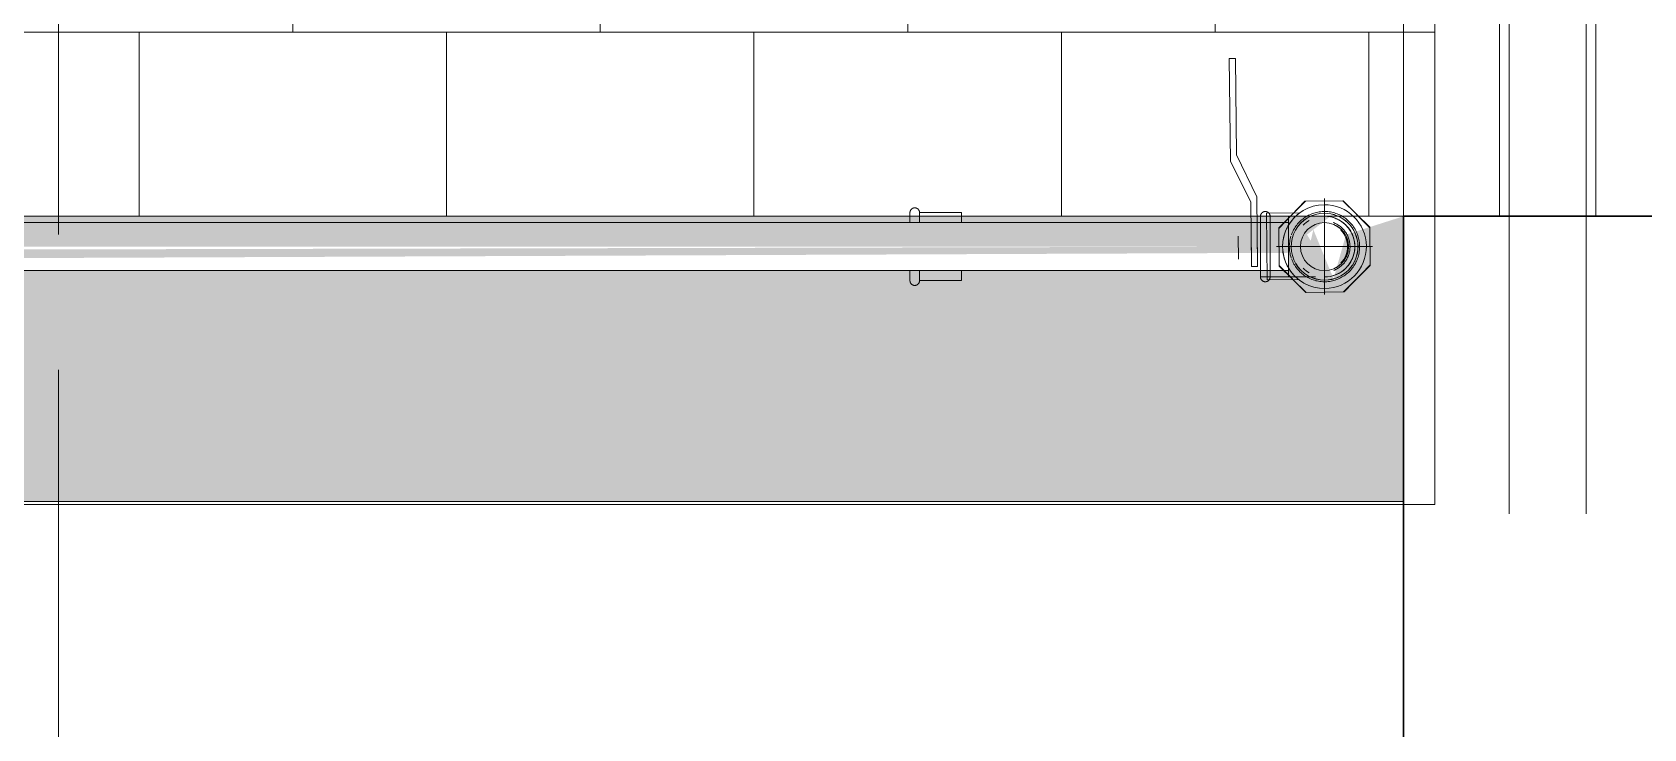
# Model space of a CAD drawing. Header units: metres. Extents: x 5 to 242, y -3 to 162.
# Drawn here: x 185.225 to 186.063, y 99.957 to 100.32 of the extents above; entities that cross this region are included whole.
import ezdxf

# ---------------------------------------------------------------- set-up
doc = ezdxf.new("R2010")
doc.units = ezdxf.units.M
doc.linetypes.add('IMPORT-Dashed _3_', pattern=[0.75, 0.5, -0.25])
doc.layers.add('1053_ARQ_BASE_MATADOURO_dwg', color=7, linetype='Continuous', lineweight=5, true_color=0x767676)
for name, color, linetype, lineweight in [('A-ESQ-PORTAS', 7, 'Continuous', 20), ('A-PAREDE', 7, 'Continuous', 30), ('A-VISTA01', 7, 'Continuous', 20), ('A-VISTA03', 7, 'Continuous', 9), ('A-WALL', 7, 'Continuous', 9), ('A_lay', 7, 'Continuous', 5), ('A_PROJEÇÃO', 7, 'IMPORT-Dashed _3_', 5), ('P-PIPE', 7, 'Continuous', 5), ('P-PIPE-CNTR', 7, 'Continuous', 5)]:
    doc.layers.add(name, color=color, linetype=linetype, lineweight=lineweight)

# ---------------------------------------------------------------- blocks, each defined once
blk = doc.blocks.new('AÇO_Tampão Com Rebordo - AÇO_Tampão Com Rebordo-V77-TÉRREO 1_20')
at = {"layer": 'P-PIPE'}
for p, q in [((0, 0.0177), (0.0218, 0.0177)), ((0, 0.01252), (0, 0.0177)), ((0, 0.01252), (0, 0.0177)), ((0.0218, 0.0177), (0.0218, 0.01252)), ((0.0218, 0.0177), (0.0218, 0.01252)), ((0, -0.0177), (0, -0.01252)), ((0, -0.0177), (0, -0.01252)), ((0.0218, -0.01252), (0.0218, -0.0177)), ((0.0218, -0.01252), (0.0218, -0.0177)), ((0.0218, -0.0177), (0, -0.0177))]:
    blk.add_line(p, q, dxfattribs=at)
at = {"layer": 'P-PIPE', "flags": 128}
for points in [[(0.0268, 0.0177), (0.0268, 0.0178), (0.02679, 0.0179), (0.02678, 0.018), (0.02677, 0.0181), (0.02675, 0.0182), (0.02673, 0.01829), (0.0267, 0.01839), (0.02667, 0.01849), (0.02664, 0.01858), (0.0266, 0.01867), (0.02656, 0.01876), (0.02652, 0.01885), (0.02647, 0.01894), (0.02642, 0.01903), (0.02636, 0.01911), (0.02631, 0.01919), (0.02624, 0.01927), (0.02618, 0.01935), (0.02611, 0.01942), (0.02604, 0.01949), (0.02597, 0.01956), (0.02589, 0.01963), (0.02581, 0.01969), (0.02573, 0.01975), (0.02565, 0.0198), (0.02557, 0.01986), (0.02548, 0.0199), (0.02539, 0.01995), (0.0253, 0.01999), (0.02521, 0.02003), (0.02511, 0.02006), (0.02502, 0.0201), (0.02492, 0.02012), (0.02482, 0.02014), (0.02472, 0.02016), (0.02463, 0.02018), (0.02453, 0.02019), (0.02443, 0.0202), (0.02433, 0.0202), (0.02423, 0.0202), (0.02413, 0.02019), (0.02403, 0.02019), (0.02393, 0.02017), (0.02383, 0.02016), (0.02373, 0.02013), (0.02364, 0.02011), (0.02354, 0.02008), (0.02344, 0.02005), (0.02335, 0.02001), (0.02326, 0.01997), (0.02317, 0.01993), (0.02308, 0.01988), (0.02299, 0.01983), (0.02291, 0.01978), (0.02283, 0.01972), (0.02275, 0.01966), (0.02267, 0.0196), (0.0226, 0.01953), (0.02253, 0.01946), (0.02246, 0.01939), (0.02239, 0.01931), (0.02233, 0.01924), (0.02227, 0.01916), (0.02221, 0.01907), (0.02216, 0.01899), (0.02211, 0.0189), (0.02206, 0.01881), (0.02202, 0.01872), (0.02198, 0.01863), (0.02194, 0.01854), (0.02191, 0.01844), (0.02189, 0.01835), (0.02186, 0.01825), (0.02184, 0.01815), (0.02183, 0.01805), (0.02181, 0.01795), (0.0218, 0.01785), (0.0218, 0.01775), (0.0218, 0.0177)], [(0.0218, 0.01256), (0.0218, 0.01305), (0.0218, 0.01352), (0.0218, 0.01397), (0.0218, 0.01439), (0.0218, 0.01479), (0.0218, 0.01517), (0.0218, 0.01552), (0.0218, 0.01585), (0.0218, 0.01615), (0.0218, 0.01643), (0.0218, 0.01668), (0.0218, 0.0169), (0.0218, 0.0171), (0.0218, 0.01727), (0.0218, 0.01741), (0.0218, 0.01752), (0.0218, 0.01761), (0.0218, 0.01767), (0.0218, 0.0177)], [(0.0218, 0.01769), (0.0218, 0.01764), (0.0218, 0.01757), (0.0218, 0.01747), (0.0218, 0.01735), (0.0218, 0.01719), (0.0218, 0.01701), (0.0218, 0.0168), (0.0218, 0.01657), (0.0218, 0.0163), (0.0218, 0.01601), (0.0218, 0.0157), (0.0218, 0.01536), (0.0218, 0.015), (0.0218, 0.01461), (0.0218, 0.0142), (0.0218, 0.01376), (0.0218, 0.01331), (0.0218, 0.01283), (0.0218, 0.01233)], [(0.0268, 0.01256), (0.0268, 0.01305), (0.0268, 0.01352), (0.0268, 0.01397), (0.0268, 0.01439), (0.0268, 0.01479), (0.0268, 0.01517), (0.0268, 0.01552), (0.0268, 0.01585), (0.0268, 0.01615), (0.0268, 0.01643), (0.0268, 0.01668), (0.0268, 0.0169), (0.0268, 0.0171), (0.0268, 0.01727), (0.0268, 0.01741), (0.0268, 0.01752), (0.0268, 0.01761), (0.0268, 0.01767), (0.0268, 0.0177)], [(0.0268, 0.01769), (0.0268, 0.01764), (0.0268, 0.01757), (0.0268, 0.01747), (0.0268, 0.01735), (0.0268, 0.01719), (0.0268, 0.01701), (0.0268, 0.0168), (0.0268, 0.01657), (0.0268, 0.0163), (0.0268, 0.01601), (0.0268, 0.0157), (0.0268, 0.01536), (0.0268, 0.015), (0.0268, 0.01461), (0.0268, 0.0142), (0.0268, 0.01376), (0.0268, 0.01331), (0.0268, 0.01283), (0.0268, 0.01233)], [(0.0218, -0.01769), (0.0218, -0.01764), (0.0218, -0.01757), (0.0218, -0.01747), (0.0218, -0.01735), (0.0218, -0.01719), (0.0218, -0.01701), (0.0218, -0.0168), (0.0218, -0.01657), (0.0218, -0.0163), (0.0218, -0.01601), (0.0218, -0.0157), (0.0218, -0.01536), (0.0218, -0.015), (0.0218, -0.01461), (0.0218, -0.0142), (0.0218, -0.01376), (0.0218, -0.01331), (0.0218, -0.01283), (0.0218, -0.01233)], [(0.0218, -0.01256), (0.0218, -0.01305), (0.0218, -0.01352), (0.0218, -0.01397), (0.0218, -0.01439), (0.0218, -0.01479), (0.0218, -0.01517), (0.0218, -0.01552), (0.0218, -0.01585), (0.0218, -0.01615), (0.0218, -0.01643), (0.0218, -0.01668), (0.0218, -0.0169), (0.0218, -0.0171), (0.0218, -0.01727), (0.0218, -0.01741), (0.0218, -0.01752), (0.0218, -0.01761), (0.0218, -0.01767), (0.0218, -0.0177)], [(0.0268, -0.01769), (0.0268, -0.01764), (0.0268, -0.01757), (0.0268, -0.01747), (0.0268, -0.01735), (0.0268, -0.01719), (0.0268, -0.01701), (0.0268, -0.0168), (0.0268, -0.01657), (0.0268, -0.0163), (0.0268, -0.01601), (0.0268, -0.0157), (0.0268, -0.01536), (0.0268, -0.015), (0.0268, -0.01461), (0.0268, -0.0142), (0.0268, -0.01376), (0.0268, -0.01331), (0.0268, -0.01283), (0.0268, -0.01233)], [(0.0268, -0.01256), (0.0268, -0.01305), (0.0268, -0.01352), (0.0268, -0.01397), (0.0268, -0.01439), (0.0268, -0.01479), (0.0268, -0.01517), (0.0268, -0.01552), (0.0268, -0.01585), (0.0268, -0.01615), (0.0268, -0.01643), (0.0268, -0.01668), (0.0268, -0.0169), (0.0268, -0.0171), (0.0268, -0.01727), (0.0268, -0.01741), (0.0268, -0.01752), (0.0268, -0.01761), (0.0268, -0.01767), (0.0268, -0.0177)], [(0.0218, -0.0177), (0.0218, -0.0178), (0.02181, -0.0179), (0.02182, -0.018), (0.02183, -0.0181), (0.02185, -0.0182), (0.02187, -0.01829), (0.0219, -0.01839), (0.02193, -0.01849), (0.02196, -0.01858), (0.022, -0.01867), (0.02204, -0.01876), (0.02208, -0.01885), (0.02213, -0.01894), (0.02218, -0.01903), (0.02224, -0.01911), (0.02229, -0.01919), (0.02236, -0.01927), (0.02242, -0.01935), (0.02249, -0.01942), (0.02256, -0.01949), (0.02263, -0.01956), (0.02271, -0.01963), (0.02279, -0.01969), (0.02287, -0.01975), (0.02295, -0.0198), (0.02303, -0.01986), (0.02312, -0.0199), (0.02321, -0.01995), (0.0233, -0.01999), (0.02339, -0.02003), (0.02349, -0.02006), (0.02358, -0.0201), (0.02368, -0.02012), (0.02378, -0.02014), (0.02388, -0.02016), (0.02397, -0.02018), (0.02407, -0.02019), (0.02417, -0.0202), (0.02427, -0.0202), (0.02437, -0.0202), (0.02447, -0.02019), (0.02457, -0.02019), (0.02467, -0.02017), (0.02477, -0.02016), (0.02487, -0.02013), (0.02496, -0.02011), (0.02506, -0.02008), (0.02516, -0.02005), (0.02525, -0.02001), (0.02534, -0.01997), (0.02543, -0.01993), (0.02552, -0.01988), (0.02561, -0.01983), (0.02569, -0.01978), (0.02577, -0.01972), (0.02585, -0.01966), (0.02593, -0.0196), (0.026, -0.01953), (0.02607, -0.01946), (0.02614, -0.01939), (0.02621, -0.01931), (0.02627, -0.01924), (0.02633, -0.01916), (0.02639, -0.01907), (0.02644, -0.01899), (0.02649, -0.0189), (0.02654, -0.01881), (0.02658, -0.01872), (0.02662, -0.01863), (0.02666, -0.01854), (0.02669, -0.01844), (0.02671, -0.01835), (0.02674, -0.01825), (0.02676, -0.01815), (0.02677, -0.01805), (0.02679, -0.01795), (0.0268, -0.01785), (0.0268, -0.01775), (0.0268, -0.0177)]]:
    blk.add_lwpolyline(points, dxfattribs=at)
blk = doc.blocks.new('AÇO_Cotovelo 90 45 - AÇO_Cotovelo 90 45-V81-TÉRREO 1_20')
at = {"layer": 'P-PIPE'}
for p, q in [((159.47945, 100.22422), (159.46495, 100.22422)), ((159.46495, 100.22422), (159.46495, 100.20842)), ((159.47945, 100.20842), (159.47945, 100.22422)), ((159.47945, 100.22422), (159.47945, 100.20842)), ((159.46495, 100.20842), (159.46495, 100.19262)), ((159.47945, 100.19262), (159.47945, 100.20842)), ((159.47945, 100.20842), (159.47945, 100.19262)), ((159.46495, 100.19262), (159.47945, 100.19262))]:
    blk.add_line(p, q, dxfattribs=at)
at = {"layer": 'P-PIPE', "flags": 128}
for points in [[(159.46495, 100.22422), (159.46495, 100.22432), (159.46496, 100.22442), (159.46497, 100.22452), (159.46498, 100.22462), (159.465, 100.22472), (159.46502, 100.22482), (159.46505, 100.22491), (159.46508, 100.22501), (159.46511, 100.2251), (159.46515, 100.2252), (159.46519, 100.22529), (159.46523, 100.22538), (159.46528, 100.22546), (159.46533, 100.22555), (159.46539, 100.22563), (159.46544, 100.22571), (159.46551, 100.22579), (159.46557, 100.22587), (159.46564, 100.22594), (159.46571, 100.22602), (159.46578, 100.22608), (159.46586, 100.22615), (159.46594, 100.22621), (159.46602, 100.22627), (159.4661, 100.22633), (159.46618, 100.22638), (159.46627, 100.22643), (159.46636, 100.22647), (159.46645, 100.22651), (159.46654, 100.22655), (159.46664, 100.22659), (159.46673, 100.22662), (159.46683, 100.22664), (159.46693, 100.22667), (159.46703, 100.22669), (159.46712, 100.2267), (159.46722, 100.22671), (159.46732, 100.22672), (159.46742, 100.22672), (159.46745, 100.22672)], [(159.46495, 100.22421), (159.46495, 100.22417), (159.46495, 100.22411), (159.46495, 100.22402), (159.46495, 100.22391), (159.46495, 100.22377), (159.46495, 100.22361), (159.46495, 100.22342), (159.46495, 100.22321), (159.46495, 100.22297), (159.46495, 100.22272), (159.46495, 100.22244), (159.46495, 100.22213), (159.46495, 100.22181), (159.46495, 100.22146), (159.46495, 100.2211), (159.46495, 100.22071), (159.46495, 100.2203), (159.46495, 100.21987), (159.46495, 100.21943), (159.46495, 100.21897), (159.46495, 100.21849), (159.46495, 100.21799), (159.46495, 100.21748), (159.46495, 100.21696), (159.46495, 100.21642), (159.46495, 100.21587), (159.46495, 100.21531), (159.46495, 100.21473), (159.46495, 100.21415), (159.46495, 100.21355), (159.46495, 100.21295), (159.46495, 100.21234), (159.46495, 100.21173), (159.46495, 100.21111), (159.46495, 100.21048), (159.46495, 100.20985), (159.46495, 100.20922), (159.46495, 100.20859), (159.46495, 100.20842)], [(159.46495, 100.2206), (159.46495, 100.22099), (159.46495, 100.22137), (159.46495, 100.22172), (159.46495, 100.22205), (159.46495, 100.22236), (159.46495, 100.22264), (159.46495, 100.22291), (159.46495, 100.22315), (159.46495, 100.22337), (159.46495, 100.22356), (159.46495, 100.22373), (159.46495, 100.22387), (159.46495, 100.22399), (159.46495, 100.22409), (159.46495, 100.22416), (159.46495, 100.2242)], [(159.46745, 100.22672), (159.46755, 100.22672), (159.46765, 100.22671), (159.46775, 100.2267), (159.46785, 100.22669), (159.46795, 100.22667), (159.46804, 100.22665), (159.46814, 100.22662), (159.46824, 100.2266), (159.46833, 100.22656), (159.46842, 100.22652), (159.46852, 100.22648), (159.4686, 100.22644), (159.46869, 100.22639), (159.46878, 100.22634), (159.46886, 100.22629), (159.46894, 100.22623), (159.46902, 100.22617), (159.4691, 100.2261), (159.46917, 100.22603), (159.46924, 100.22596), (159.46931, 100.22589), (159.46938, 100.22581), (159.46944, 100.22574), (159.4695, 100.22566), (159.46955, 100.22557), (159.46961, 100.22549), (159.46966, 100.2254), (159.4697, 100.22531), (159.46974, 100.22522), (159.46978, 100.22513), (159.46981, 100.22503), (159.46985, 100.22494), (159.46987, 100.22484), (159.46989, 100.22475), (159.46991, 100.22465), (159.46993, 100.22455), (159.46994, 100.22445), (159.46995, 100.22435), (159.46995, 100.22425), (159.46995, 100.22422)], [(159.46995, 100.22421), (159.46995, 100.22417), (159.46995, 100.22411), (159.46995, 100.22402), (159.46995, 100.22391), (159.46995, 100.22377), (159.46995, 100.22361), (159.46995, 100.22342), (159.46995, 100.22321), (159.46995, 100.22297), (159.46995, 100.22272), (159.46995, 100.22244), (159.46995, 100.22213), (159.46995, 100.22181), (159.46995, 100.22146), (159.46995, 100.2211), (159.46995, 100.22071)], [(159.46995, 100.20842), (159.46995, 100.20905), (159.46995, 100.20968), (159.46995, 100.21031), (159.46995, 100.21094), (159.46995, 100.21156), (159.46995, 100.21218), (159.46995, 100.21279), (159.46995, 100.21339), (159.46995, 100.21399), (159.46995, 100.21457), (159.46995, 100.21515), (159.46995, 100.21572), (159.46995, 100.21627), (159.46995, 100.21681), (159.46995, 100.21734), (159.46995, 100.21786), (159.46995, 100.21836), (159.46995, 100.21884), (159.46995, 100.21931), (159.46995, 100.21976), (159.46995, 100.22019), (159.46995, 100.2206), (159.46995, 100.22099), (159.46995, 100.22137), (159.46995, 100.22172), (159.46995, 100.22205), (159.46995, 100.22236), (159.46995, 100.22264), (159.46995, 100.22291), (159.46995, 100.22315), (159.46995, 100.22337), (159.46995, 100.22356), (159.46995, 100.22373), (159.46995, 100.22387), (159.46995, 100.22399), (159.46995, 100.22409), (159.46995, 100.22416), (159.46995, 100.2242)], [(159.47945, 100.22422), (159.4802, 100.22422), (159.48095, 100.22422), (159.4817, 100.22422), (159.48245, 100.22422), (159.48319, 100.22422), (159.48392, 100.22422), (159.48465, 100.22422), (159.48536, 100.22422), (159.48607, 100.22422), (159.48677, 100.22422), (159.48746, 100.22422), (159.48813, 100.22422), (159.48879, 100.22422), (159.48944, 100.22422), (159.49007, 100.22422), (159.49068, 100.22422), (159.49127, 100.22422), (159.49185, 100.22422), (159.4924, 100.22422), (159.49294, 100.22422), (159.49345, 100.22422)], [(159.51655, 100.20842), (159.51654, 100.20915), (159.51649, 100.20988), (159.51642, 100.21061), (159.51632, 100.21134), (159.51619, 100.21206), (159.51603, 100.21277), (159.51584, 100.21348), (159.51562, 100.21418), (159.51538, 100.21487), (159.51511, 100.21555), (159.51481, 100.21622), (159.51448, 100.21687), (159.51413, 100.21751), (159.51375, 100.21814), (159.51335, 100.21875), (159.51293, 100.21935), (159.51248, 100.21993), (159.51201, 100.22049), (159.51151, 100.22103), (159.511, 100.22155), (159.51046, 100.22205), (159.50991, 100.22253), (159.50934, 100.22298), (159.50875, 100.22341), (159.50814, 100.22382), (159.50751, 100.2242), (159.50688, 100.22456), (159.50622, 100.22489), (159.50556, 100.2252), (159.50488, 100.22548), (159.50419, 100.22573), (159.5035, 100.22595), (159.50279, 100.22615), (159.50208, 100.22632), (159.50136, 100.22646), (159.50064, 100.22657), (159.49991, 100.22665), (159.49918, 100.2267), (159.49845, 100.22672), (159.49772, 100.22671), (159.49698, 100.22668), (159.49626, 100.22661), (159.49553, 100.22652), (159.49481, 100.2264), (159.49409, 100.22624), (159.49338, 100.22606), (159.49268, 100.22585), (159.49199, 100.22562), (159.49131, 100.22535), (159.49063, 100.22506), (159.48998, 100.22474), (159.48933, 100.2244), (159.4887, 100.22403), (159.48808, 100.22364), (159.48748, 100.22322), (159.4869, 100.22277), (159.48633, 100.22231), (159.48579, 100.22182), (159.48526, 100.22131), (159.48476, 100.22078), (159.48427, 100.22023), (159.48381, 100.21966), (159.48337, 100.21908), (159.48296, 100.21848), (159.48257, 100.21786), (159.4822, 100.21722), (159.48187, 100.21657), (159.48155, 100.21591), (159.48127, 100.21524), (159.48101, 100.21455)], [(159.5028, 100.22092), (159.5033, 100.22073), (159.50378, 100.22052), (159.50426, 100.22028), (159.50473, 100.22003), (159.50519, 100.21977), (159.50564, 100.21948), (159.50608, 100.21917), (159.5065, 100.21885), (159.50691, 100.21852), (159.50731, 100.21816), (159.50769, 100.21779), (159.50806, 100.21741), (159.50841, 100.21701), (159.50874, 100.21659), (159.50906, 100.21617), (159.50936, 100.21573), (159.50965, 100.21528), (159.50991, 100.21482), (159.51016, 100.21435), (159.51039, 100.21386), (159.51059, 100.21337), (159.51078, 100.21288), (159.51095, 100.21237), (159.5111, 100.21186), (159.51122, 100.21135), (159.51133, 100.21082), (159.51142, 100.2103), (159.51148, 100.20977), (159.51152, 100.20924), (159.51155, 100.20871), (159.51155, 100.20842)], [(159.50322, 100.22342), (159.50382, 100.22321), (159.5044, 100.22297), (159.50498, 100.22272), (159.50555, 100.22244), (159.5061, 100.22213), (159.50664, 100.22181), (159.50717, 100.22146), (159.50769, 100.2211), (159.50819, 100.22071), (159.50867, 100.2203), (159.50914, 100.21987), (159.50958, 100.21943), (159.51002, 100.21897), (159.51043, 100.21849), (159.51082, 100.21799), (159.51119, 100.21748), (159.51155, 100.21696), (159.51188, 100.21642), (159.51219, 100.21587), (159.51247, 100.21531), (159.51274, 100.21473), (159.51298, 100.21415), (159.51319, 100.21355), (159.51339, 100.21295), (159.51356, 100.21234), (159.5137, 100.21173), (159.51382, 100.21111), (159.51392, 100.21048), (159.51399, 100.20985), (159.51403, 100.20922), (159.51405, 100.20859), (159.51405, 100.20842)], [(159.48078, 100.21386), (159.48057, 100.21315), (159.4804, 100.21244), (159.48025, 100.21173), (159.48013, 100.211), (159.48004, 100.21028), (159.47998, 100.20955), (159.47995, 100.20882), (159.47995, 100.20842)], [(159.46495, 100.20842), (159.46495, 100.20779), (159.46495, 100.20716), (159.46495, 100.20653), (159.46495, 100.2059), (159.46495, 100.20528), (159.46495, 100.20467), (159.46495, 100.20406), (159.46495, 100.20345), (159.46495, 100.20286), (159.46495, 100.20227), (159.46495, 100.20169), (159.46495, 100.20113), (159.46495, 100.20057), (159.46495, 100.20003), (159.46495, 100.1995), (159.46495, 100.19899), (159.46495, 100.19849), (159.46495, 100.198), (159.46495, 100.19754), (159.46495, 100.19709), (159.46495, 100.19666), (159.46495, 100.19624), (159.46495, 100.19585), (159.46495, 100.19548), (159.46495, 100.19513), (159.46495, 100.1948), (159.46495, 100.19449), (159.46495, 100.1942), (159.46495, 100.19394), (159.46495, 100.1937), (159.46495, 100.19348), (159.46495, 100.19329), (159.46495, 100.19312), (159.46495, 100.19297), (159.46495, 100.19285), (159.46495, 100.19276), (159.46495, 100.19269), (159.46495, 100.19264)], [(159.46995, 100.19263), (159.46995, 100.19267), (159.46995, 100.19274), (159.46995, 100.19282), (159.46995, 100.19294), (159.46995, 100.19307), (159.46995, 100.19324), (159.46995, 100.19342), (159.46995, 100.19363), (159.46995, 100.19387), (159.46995, 100.19413), (159.46995, 100.19441), (159.46995, 100.19471), (159.46995, 100.19504), (159.46995, 100.19538), (159.46995, 100.19575), (159.46995, 100.19614), (159.46995, 100.19654), (159.46995, 100.19697), (159.46995, 100.19741), (159.46995, 100.19788), (159.46995, 100.19835), (159.46995, 100.19885), (159.46995, 100.19936), (159.46995, 100.19989), (159.46995, 100.20042), (159.46995, 100.20097), (159.46995, 100.20154), (159.46995, 100.20211), (159.46995, 100.2027), (159.46995, 100.20329), (159.46995, 100.20389), (159.46995, 100.2045), (159.46995, 100.20512), (159.46995, 100.20574), (159.46995, 100.20636), (159.46995, 100.20699), (159.46995, 100.20762), (159.46995, 100.20825), (159.46995, 100.20842)], [(159.47995, 100.20842), (159.47996, 100.20769), (159.48001, 100.20696), (159.48008, 100.20623), (159.48018, 100.20551), (159.48031, 100.20479), (159.48047, 100.20407), (159.48066, 100.20336), (159.48088, 100.20267)], [(159.48112, 100.20198), (159.48139, 100.2013), (159.48169, 100.20063), (159.48202, 100.19997), (159.48237, 100.19933), (159.48275, 100.1987), (159.48315, 100.19809), (159.48357, 100.19749), (159.48402, 100.19692), (159.48449, 100.19636), (159.48499, 100.19581), (159.4855, 100.19529), (159.48604, 100.19479), (159.48659, 100.19432), (159.48716, 100.19386), (159.48775, 100.19343), (159.48836, 100.19302), (159.48899, 100.19264), (159.48962, 100.19228), (159.49028, 100.19195), (159.49094, 100.19164), (159.49162, 100.19137), (159.49231, 100.19111), (159.493, 100.19089), (159.49371, 100.19069), (159.49442, 100.19053), (159.49514, 100.19039), (159.49586, 100.19028), (159.49659, 100.1902), (159.49732, 100.19015), (159.49805, 100.19012), (159.49878, 100.19013), (159.49952, 100.19017), (159.50024, 100.19023), (159.50097, 100.19033), (159.50169, 100.19045), (159.50241, 100.1906), (159.50312, 100.19078), (159.50382, 100.19099), (159.50451, 100.19123), (159.50519, 100.19149), (159.50587, 100.19178), (159.50653, 100.1921), (159.50717, 100.19244), (159.5078, 100.19281), (159.50842, 100.19321), (159.50902, 100.19363), (159.5096, 100.19407), (159.51017, 100.19453), (159.51071, 100.19502), (159.51124, 100.19553), (159.51174, 100.19606), (159.51223, 100.19661), (159.51269, 100.19718), (159.51313, 100.19777), (159.51354, 100.19837), (159.51393, 100.19899), (159.5143, 100.19962), (159.51463, 100.20027), (159.51495, 100.20093), (159.51523, 100.20161), (159.51549, 100.20229), (159.51572, 100.20299), (159.51593, 100.20369), (159.5161, 100.2044), (159.51625, 100.20512), (159.51637, 100.20584), (159.51646, 100.20657), (159.51652, 100.2073), (159.51655, 100.20803), (159.51655, 100.20842)], [(159.51405, 100.20842), (159.51404, 100.20779), (159.514, 100.20716), (159.51394, 100.20653), (159.51385, 100.2059), (159.51374, 100.20528), (159.5136, 100.20467), (159.51343, 100.20406), (159.51325, 100.20345), (159.51304, 100.20286), (159.5128, 100.20227), (159.51255, 100.20169), (159.51226, 100.20113), (159.51196, 100.20057), (159.51164, 100.20003), (159.51129, 100.1995), (159.51092, 100.19899), (159.51054, 100.19849), (159.51013, 100.198), (159.5097, 100.19754), (159.50926, 100.19709), (159.5088, 100.19666), (159.50832, 100.19624), (159.50782, 100.19585), (159.50731, 100.19548), (159.50679, 100.19513), (159.50625, 100.1948), (159.5057, 100.19449), (159.50513, 100.1942), (159.50456, 100.19394), (159.50398, 100.1937), (159.50338, 100.19348), (159.50278, 100.19329)], [(159.51155, 100.20842), (159.51154, 100.20789), (159.51151, 100.20736), (159.51145, 100.20683), (159.51138, 100.2063), (159.51129, 100.20578), (159.51117, 100.20526), (159.51103, 100.20475), (159.51088, 100.20424), (159.5107, 100.20374), (159.5105, 100.20324), (159.51028, 100.20276), (159.51005, 100.20228), (159.50979, 100.20181), (159.50952, 100.20136), (159.50923, 100.20091), (159.50892, 100.20048), (159.50859, 100.20006), (159.50825, 100.19965), (159.50789, 100.19926), (159.50752, 100.19888), (159.50713, 100.19852), (159.50672, 100.19817), (159.50631, 100.19784), (159.50588, 100.19753), (159.50544, 100.19723), (159.50498, 100.19695), (159.50452, 100.19669), (159.50404, 100.19645), (159.50356, 100.19623), (159.50307, 100.19603)], [(159.46495, 100.19263), (159.46495, 100.19267), (159.46495, 100.19274), (159.46495, 100.19282), (159.46495, 100.19294), (159.46495, 100.19307), (159.46495, 100.19324), (159.46495, 100.19342), (159.46495, 100.19363), (159.46495, 100.19387), (159.46495, 100.19413), (159.46495, 100.19441), (159.46495, 100.19471), (159.46495, 100.19504), (159.46495, 100.19538), (159.46495, 100.19575), (159.46495, 100.19614)], [(159.46995, 100.19624), (159.46995, 100.19585), (159.46995, 100.19548), (159.46995, 100.19513), (159.46995, 100.1948), (159.46995, 100.19449), (159.46995, 100.1942), (159.46995, 100.19394), (159.46995, 100.1937), (159.46995, 100.19348), (159.46995, 100.19329), (159.46995, 100.19312), (159.46995, 100.19297), (159.46995, 100.19285), (159.46995, 100.19276), (159.46995, 100.19269), (159.46995, 100.19264)], [(159.46745, 100.19012), (159.46735, 100.19012), (159.46725, 100.19013), (159.46715, 100.19014), (159.46705, 100.19015), (159.46695, 100.19017), (159.46686, 100.19019), (159.46676, 100.19022), (159.46666, 100.19025), (159.46657, 100.19028), (159.46648, 100.19032), (159.46639, 100.19036), (159.4663, 100.1904), (159.46621, 100.19045), (159.46612, 100.1905), (159.46604, 100.19056), (159.46596, 100.19062), (159.46588, 100.19068), (159.4658, 100.19074), (159.46573, 100.19081), (159.46566, 100.19088), (159.46559, 100.19095), (159.46552, 100.19103), (159.46546, 100.19111), (159.4654, 100.19119), (159.46535, 100.19127), (159.46529, 100.19136), (159.46525, 100.19144), (159.4652, 100.19153), (159.46516, 100.19162), (159.46512, 100.19172), (159.46509, 100.19181), (159.46506, 100.19191), (159.46503, 100.192), (159.46501, 100.1921), (159.46499, 100.1922), (159.46497, 100.1923), (159.46496, 100.1924), (159.46495, 100.19249), (159.46495, 100.19259), (159.46495, 100.19262)], [(159.46995, 100.19262), (159.46995, 100.19252), (159.46994, 100.19242), (159.46993, 100.19232), (159.46992, 100.19222), (159.4699, 100.19213), (159.46988, 100.19203), (159.46985, 100.19193), (159.46982, 100.19184), (159.46979, 100.19174), (159.46975, 100.19165), (159.46971, 100.19156), (159.46967, 100.19147), (159.46962, 100.19138), (159.46957, 100.19129), (159.46951, 100.19121), (159.46946, 100.19113), (159.46939, 100.19105), (159.46933, 100.19097), (159.46926, 100.1909), (159.46919, 100.19083), (159.46912, 100.19076), (159.46904, 100.1907), (159.46896, 100.19063), (159.46888, 100.19057), (159.4688, 100.19052), (159.46872, 100.19047), (159.46863, 100.19042), (159.46854, 100.19037), (159.46845, 100.19033), (159.46836, 100.19029), (159.46826, 100.19026), (159.46817, 100.19023), (159.46807, 100.1902), (159.46797, 100.19018), (159.46788, 100.19016), (159.46778, 100.19014), (159.46768, 100.19013), (159.46758, 100.19013), (159.46748, 100.19012), (159.46745, 100.19012)], [(159.49358, 100.19262), (159.49308, 100.19262), (159.49255, 100.19262), (159.492, 100.19262), (159.49143, 100.19262), (159.49084, 100.19262), (159.49023, 100.19262), (159.48961, 100.19262), (159.48897, 100.19262), (159.48831, 100.19262), (159.48764, 100.19262), (159.48696, 100.19262), (159.48626, 100.19262), (159.48556, 100.19262), (159.48484, 100.19262), (159.48412, 100.19262), (159.48338, 100.19262), (159.48265, 100.19262), (159.4819, 100.19262), (159.48115, 100.19262), (159.4804, 100.19262), (159.47965, 100.19262), (159.47945, 100.19262)]]:
    blk.add_lwpolyline(points, dxfattribs=at)
at = {"layer": 'P-PIPE'}
for radius, start, end in [(0.0158, 120, 135), (0.0158, 0, 90), (0.0158, 0, 90), (0.0158, 0, 75), (0.01205, 0, 45), (0.01205, 0, 45), (0.0158, 270, 0), (0.0158, 270, 0), (0.0158, 285, 0), (0.01205, 315, 0), (0.01205, 315, 0), (0.0158, 225, 240)]:
    blk.add_arc((159.49825, 100.20842), radius, start, end, dxfattribs=at)
blk = doc.blocks.new('Valvula esfera BSP - Válvula Esfera BSP - TupyValve - Válvula Esfera BSP TupyValves PN25 Standard-3972515-TÉRREO 1_20')
at = {"layer": 'P-PIPE', "true_color": 0x7f7f7f}
blk.add_hatch(color=8, dxfattribs=at).paths.add_polyline_path([(159.50298, 100.19162), (159.49246, 100.21726), (159.48892, 100.20217), (159.49725, 100.19592)])
at = {"layer": 'P-PIPE'}
for p, q in [((159.4487, 100.3064), (159.45187, 100.30643)), ((159.45187, 100.30643), (159.4487, 100.3064)), ((159.44927, 100.25277), (159.4487, 100.3064)), ((159.4487, 100.3064), (159.44927, 100.25277)), ((159.45187, 100.30643), (159.45241, 100.25621)), ((159.45241, 100.25621), (159.45187, 100.30643)), ((159.4599, 100.23171), (159.44927, 100.25277)), ((159.44927, 100.25277), (159.4599, 100.23171)), ((159.45241, 100.25621), (159.46297, 100.23432)), ((159.46297, 100.23432), (159.45241, 100.25621)), ((159.46026, 100.19802), (159.4599, 100.23171)), ((159.4599, 100.23171), (159.46026, 100.19802)), ((159.46297, 100.23432), (159.46336, 100.19805)), ((159.46336, 100.19805), (159.46297, 100.23432)), ((159.48838, 100.23202), (159.47444, 100.21819)), ((159.47444, 100.21819), (159.48838, 100.23202)), ((159.48808, 100.23201), (159.47445, 100.21789)), ((159.47445, 100.21789), (159.48808, 100.23201)), ((159.50772, 100.23222), (159.48808, 100.23201)), ((159.48808, 100.23201), (159.50772, 100.23222)), ((159.50801, 100.23223), (159.48838, 100.23202)), ((159.48838, 100.23202), (159.50801, 100.23223)), ((159.52184, 100.21859), (159.50772, 100.23222)), ((159.50772, 100.23222), (159.52184, 100.21859)), ((159.52185, 100.21829), (159.50801, 100.23223)), ((159.50801, 100.23223), (159.52185, 100.21829)), ((159.4854, 100.22603), (159.46806, 100.22585)), ((159.46806, 100.22585), (159.46843, 100.19105)), ((159.46806, 100.22585), (159.46843, 100.19105)), ((159.45339, 100.21394), (159.45352, 100.20194)), ((159.45339, 100.21394), (159.45352, 100.20194)), ((159.46009, 100.21401), (159.46022, 100.20202)), ((159.46009, 100.21401), (159.46022, 100.20202)), ((159.46332, 100.20205), (159.46319, 100.21405)), ((159.46332, 100.20205), (159.46319, 100.21405)), ((159.46832, 100.2021), (159.46819, 100.2141)), ((159.46832, 100.2021), (159.46819, 100.2141)), ((159.47444, 100.21819), (159.47465, 100.19855)), ((159.47465, 100.19855), (159.47444, 100.21819)), ((159.47445, 100.21789), (159.47466, 100.19826)), ((159.47466, 100.19826), (159.47445, 100.21789)), ((159.52205, 100.19895), (159.52184, 100.21859)), ((159.52184, 100.21859), (159.52205, 100.19895)), ((159.52206, 100.19866), (159.52185, 100.21829)), ((159.52185, 100.21829), (159.52206, 100.19866)), ((159.46336, 100.19805), (159.46026, 100.19802)), ((159.46026, 100.19802), (159.46336, 100.19805)), ((159.47465, 100.19855), (159.48849, 100.18462)), ((159.48849, 100.18462), (159.47465, 100.19855)), ((159.47466, 100.19826), (159.48878, 100.18462)), ((159.48878, 100.18462), (159.47466, 100.19826)), ((159.50812, 100.18483), (159.52206, 100.19866)), ((159.52206, 100.19866), (159.50812, 100.18483)), ((159.50842, 100.18483), (159.52205, 100.19895)), ((159.52205, 100.19895), (159.50842, 100.18483)), ((159.46843, 100.19105), (159.48485, 100.19122)), ((159.48849, 100.18462), (159.50812, 100.18483)), ((159.50812, 100.18483), (159.48849, 100.18462)), ((159.48878, 100.18462), (159.50842, 100.18483)), ((159.50842, 100.18483), (159.48878, 100.18462))]:
    blk.add_line(p, q, dxfattribs=at)
for centre, radius, start, end in [((159.49825, 100.20842), 0.0218, 90.61196, 270.61196), ((159.49825, 100.20842), 0.0218, 90.61196, 270.61196), ((159.49825, 100.20842), 0.0218, 270.61196, 90.61196), ((159.49825, 100.20842), 0.0218, 270.61196, 90.61196), ((159.4983, 100.20838), 0.0174, 90.61196, 270.61196), ((159.4983, 100.20838), 0.0174, 90.61196, 270.61196), ((159.49825, 100.20842), 0.0174, 90.61196, 150.61196), ((159.49825, 100.20842), 0.0174, 90.61196, 150.61196), ((159.49825, 100.20842), 0.0174, 270.61196, 90.61196), ((159.49825, 100.20842), 0.0174, 270.61196, 90.61196), ((159.4983, 100.20838), 0.0174, 270.61196, 90.61196), ((159.4983, 100.20838), 0.0174, 270.61196, 90.61196), ((159.49825, 100.20842), 0.0174, 210.61196, 270.61196), ((159.49825, 100.20842), 0.0174, 210.61196, 270.61196)]:
    blk.add_arc(centre, radius, start, end, dxfattribs=at)
for points, knots in [([(159.48485, 100.19122), (159.48478, 100.19128), (159.48455, 100.19146), (159.48404, 100.19189), (159.48356, 100.19231), (159.48298, 100.19286), (159.4823, 100.19355), (159.48159, 100.19435), (159.48088, 100.19523), (159.48019, 100.19619), (159.47928, 100.19762), (159.47844, 100.19923), (159.47773, 100.20101), (159.47727, 100.20244), (159.4769, 100.20395), (159.47654, 100.20598), (159.4764, 100.20813), (159.47651, 100.2103), (159.47677, 100.21239), (159.47724, 100.2144), (159.4779, 100.2163), (159.47865, 100.21806), (159.47953, 100.21965), (159.48047, 100.22106), (159.48119, 100.22201), (159.48192, 100.22288), (159.48267, 100.22369), (159.48339, 100.22438), (159.4839, 100.22484), (159.48425, 100.22514), (159.48458, 100.2254), (159.48505, 100.22578), (159.48531, 100.22596), (159.4854, 100.22603)], [0, 0, 0, 0, 0.055556, 0.083333, 0.111111, 0.138889, 0.166667, 0.194444, 0.222222, 0.25, 0.277778, 0.333333, 0.361111, 0.388889, 0.416667, 0.444444, 0.5, 0.527778, 0.555556, 0.611111, 0.638889, 0.666667, 0.722222, 0.75, 0.777778, 0.805556, 0.833333, 0.861111, 0.888889, 0.902778, 0.916667, 0.944444, 1, 1, 1, 1]), ([(159.4854, 100.22603), (159.48531, 100.22596), (159.48505, 100.22578), (159.48458, 100.2254), (159.48425, 100.22514), (159.4839, 100.22484), (159.48339, 100.22438), (159.48267, 100.22369), (159.48192, 100.22288), (159.48119, 100.22201), (159.48047, 100.22106), (159.47953, 100.21965), (159.47865, 100.21806), (159.4779, 100.2163), (159.47741, 100.21488), (159.477, 100.21339), (159.47661, 100.21137), (159.47642, 100.20922), (159.47647, 100.20705), (159.47668, 100.20495), (159.47711, 100.20293), (159.47773, 100.20101), (159.47844, 100.19923), (159.47928, 100.19762), (159.48019, 100.19619), (159.48088, 100.19523), (159.48159, 100.19435), (159.4823, 100.19355), (159.48298, 100.19286), (159.48356, 100.19231), (159.48404, 100.19189), (159.48455, 100.19146), (159.48478, 100.19128), (159.48485, 100.19122)], [0, 0, 0, 0, 0.055556, 0.083333, 0.097222, 0.111111, 0.138889, 0.166667, 0.194444, 0.222222, 0.25, 0.277778, 0.333333, 0.361111, 0.388889, 0.416667, 0.444444, 0.5, 0.527778, 0.555556, 0.611111, 0.638889, 0.666667, 0.722222, 0.75, 0.777778, 0.805556, 0.833333, 0.861111, 0.888889, 0.916667, 0.944444, 1, 1, 1, 1])]:
    blk.add_open_spline(points, degree=3, knots=knots, dxfattribs=at)
blk = doc.blocks.new('1053_ARQ_BASE_MATADOURO_dwg_arq geral tgov-4039641-TÉRREO 1_20')
at = {"layer": 'A_lay', "true_color": 0xaaaaaa}
h = blk.add_hatch(dxfattribs=at)
h.set_pattern_fill('FP_6', color=253, style=0, pattern_type=2)
h.set_pattern_definition([(0, (0, 0), (0, 0.16), []), (90, (0, 0), (-0.08, 0.16), [0.16, -0.16])])
h.paths.add_polyline_path([(19.91248, 17.03819), (29.3459, 17.03819), (29.3459, 17.53815), (19.67273, 17.53763), (19.67273, 17.03819)])
at = {"color": 253, "lineweight": 5, "true_color": 0xaaaaaa}
blk.add_line((29.3459, 17.53386), (29.3459, 17.03819), dxfattribs=at)
at = {"layer": 'A-ESQ-PORTAS', "color": 253, "true_color": 0xaaaaaa}
for p, q in [((29.37961, 17.03821), (29.37961, 17.53821)), ((29.42961, 17.03821), (29.42961, 17.53821))]:
    blk.add_line(p, q, dxfattribs=at)
at = {"layer": 'A-PAREDE', "color": 253, "true_color": 0xaaaaaa, "flags": 128}
blk.add_lwpolyline([(29.32961, 16.13321), (29.32961, 17.03821), (29.47961, 17.03821), (29.47961, 16.13321), (34.30461, 16.13321)], dxfattribs=at)
at = {"layer": 'A-VISTA01', "color": 253, "true_color": 0xaaaaaa, "flags": 128}
for points in [[(13.22216, 15.46596), (19.31733, 16.88819), (29.3459, 16.88819), (29.3459, 17.03819)], [(29.3459, 17.03819), (19.30006, 17.03819), (13.22216, 15.61999)]]:
    blk.add_lwpolyline(points, dxfattribs=at)
at = {"layer": 'A-VISTA03', "color": 253, "true_color": 0xaaaaaa}
blk.add_line((29.32961, 17.53821), (29.32961, 17.03821), dxfattribs=at)
at = {"layer": 'A_PROJEÇÃO', "color": 253, "true_color": 0xaaaaaa}
blk.add_line((28.62961, 17.02864), (28.62961, 17.5496), dxfattribs=at)
at = {"layer": 'A_PROJEÇÃO', "color": 253, "true_color": 0xaaaaaa, "flags": 128}
for points in [[(29.38461, 16.13321), (29.38461, 21.30821), (29.38461, 25.03821)], [(29.42461, 16.13321), (29.42461, 21.30821), (29.42461, 25.03821)], [(55.20462, 15.28321), (28.62961, 15.28321), (28.62961, 17.01654)]]:
    blk.add_lwpolyline(points, dxfattribs=at)
blk = doc.blocks.new('1053_ARQ_BASE_MATADOURO_dwg-3625622-TÉRREO 1_20')
blk.add_blockref('1053_ARQ_BASE_MATADOURO_dwg_arq geral tgov-4039641-TÉRREO 1_20', (130.20979, 83.18603))

msp = doc.modelspace()

# ---------------------------------------------------------------- hatches: boundary and pattern name
at = {"layer": 'A-WALL', "true_color": 0xffd4aa, "transparency": 33554483}
h = msp.add_hatch(color=41, dxfattribs=at)
h.paths.add_polyline_path([(175.93168, 100.07572), (185.93817, 100.07572), (185.93817, 100.22422), (185.90819, 100.21466), (185.90174, 100.19162), (185.88792, 100.21467), (185.9001, 100.22422), (175.90862, 100.22422), (175.92589, 100.07572)])
h.paths.add_polyline_path([(180.99165, 100.19592), (178.51429, 100.20519), (178.51429, 100.22092), (181.06179, 100.21166), (181.06179, 100.19592), (181.04829, 100.19592)])
h.paths.add_polyline_path([(181.10009, 100.19592), (181.10079, 100.22092), (185.87822, 100.21166), (185.87822, 100.19592), (181.10079, 100.19592)])
h.paths.add_polyline_path([(178.43701, 100.19592), (176.45909, 100.20519), (176.45909, 100.22092), (178.44829, 100.21166), (178.44829, 100.19592)])
at = {"layer": 'P-PIPE', "true_color": 0xc0c0c0}
for points in [[(185.87822, 100.20842), (185.87822, 100.22092), (181.10009, 100.21166), (181.10009, 100.20842), (185.46226, 100.20842)], [(183.64829, 100.19592), (185.87822, 100.20519), (185.87822, 100.20842), (181.10009, 100.1976), (181.10079, 100.19592), (183.54629, 100.19592)]]:
    msp.add_hatch(color=9, dxfattribs=at).paths.add_polyline_path(points)

# ---------------------------------------------------------------- linework, layer by layer
at = {"layer": 'A-WALL', "color": 253, "true_color": 0xaaaaaa}
for p, q in [((185.93817, 100.22422), (175.90862, 100.22422)), ((175.92572, 100.07572), (185.93817, 100.07572)), ((175.92589, 100.07422), (185.93817, 100.07422))]:
    msp.add_line(p, q, dxfattribs=at)
at = {"layer": 'A-WALL', "color": 253, "true_color": 0xbbb2aa}
msp.add_line((185.93817, 100.22422), (185.93817, 100.07422), dxfattribs=at)
at = {"layer": 'P-PIPE'}
for p, q in [((185.87822, 100.22092), (181.10009, 100.22092)), ((185.87822, 100.19592), (185.87822, 100.22092)), ((181.10009, 100.19592), (185.87822, 100.19592))]:
    msp.add_line(p, q, dxfattribs=at)
for start, end in [(90, 180), (90, 180), (0, 90), (0, 90), (0, 60), (0, 60), (180, 270), (180, 270), (270, 0), (270, 0), (300, 0), (300, 0)]:
    msp.add_arc((185.89702, 100.20842), 0.0125, start, end, dxfattribs=at)
at = {"layer": 'P-PIPE-CNTR'}
for p, q in [((185.89702, 100.18342), (185.89702, 100.23342)), ((185.87202, 100.20842), (185.92202, 100.20842)), ((185.90156, 100.20842), (185.92202, 100.20842)), ((185.89702, 100.18342), (185.89702, 100.19517))]:
    msp.add_line(p, q, dxfattribs=at)

# ---------------------------------------------------------------- block references
at = {"layer": '1053_ARQ_BASE_MATADOURO_dwg', "color": 253, "true_color": 0xaaaaaa}
msp.add_blockref('1053_ARQ_BASE_MATADOURO_dwg-3625622-TÉRREO 1_20', (26.39877, 0), dxfattribs=at)
at = {"layer": 'P-PIPE'}
for name in ['Valvula esfera BSP - Válvula Esfera BSP - TupyValve - Válvula Esfera BSP TupyValves PN25 Standard-3972515-TÉRREO 1_20', 'AÇO_Cotovelo 90 45 - AÇO_Cotovelo 90 45-V81-TÉRREO 1_20']:
    msp.add_blockref(name, (26.39877, 0), dxfattribs=at)
at = {"layer": 'P-PIPE', "extrusion": (0, 0, -1)}
msp.add_blockref('AÇO_Tampão Com Rebordo - AÇO_Tampão Com Rebordo-V77-TÉRREO 1_20', (-185.70809, 100.20842), dxfattribs=at)
msp.add_blockref('AÇO_Tampão Com Rebordo - AÇO_Tampão Com Rebordo-V77-TÉRREO 1_20', (-185.70809, 100.20842), dxfattribs=at)

doc.saveas('drawing.dxf')
